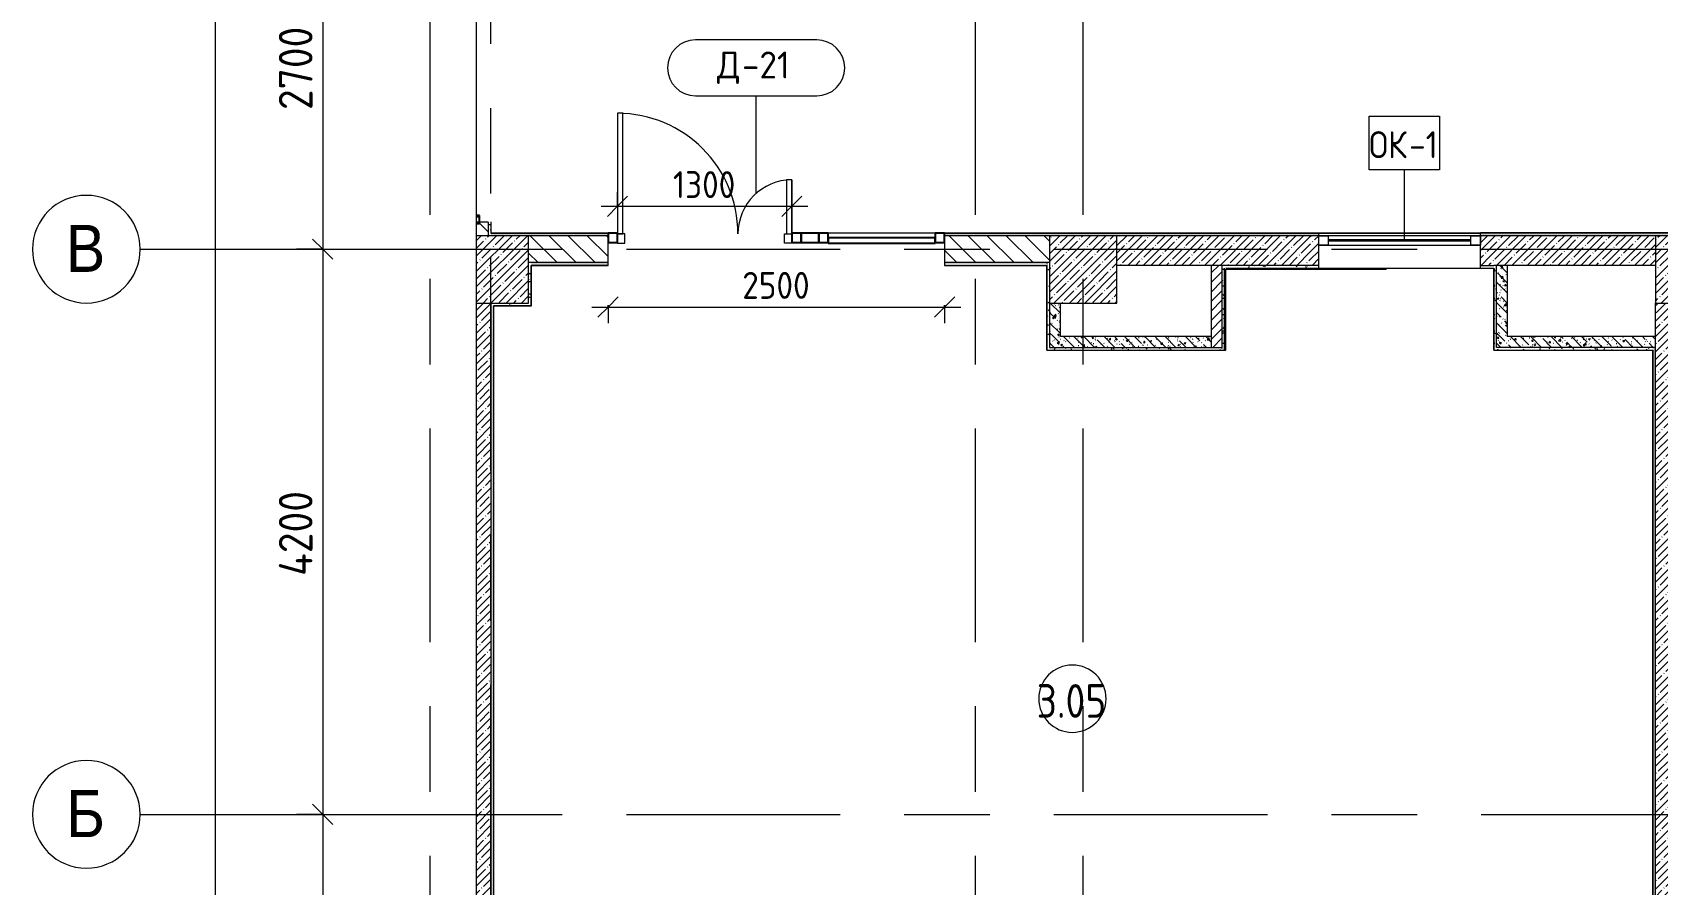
# Model space of a CAD drawing. Header units: millimetres. Extents: x 35355 to 234366, y -8553 to 29000.
# Drawn here: x 35355 to 47425, y 3079 to 9410 of the extents above; entities that cross this region are included whole.
import ezdxf

# ---------------------------------------------------------------- set-up
doc = ezdxf.new("R2010")
doc.units = ezdxf.units.MM
doc.linetypes.add('Осевая', pattern=[3175, 635, -476.25, 1587.5, -476.25])
for name, color, linetype, lineweight in [('A-ANNO-DIMS', 7, 'Continuous', 9), ('A-ANNO-DIMS-100', 7, 'Continuous', 9), ('A-AREA-IDEN', 7, 'Continuous', 9), ('A-DETL-GENF', 7, 'Continuous', 9), ('A-DOOR-IDEN', 7, 'Continuous', 9), ('A-GLAZ', 7, 'Continuous', 9), ('A-GLAZ-1', 7, 'Continuous', 13), ('A-GLAZ-CURT', 7, 'Continuous', 9), ('A-GLAZ-CURT-1', 7, 'Continuous', 25), ('A-GLAZ-CWMG', 7, 'Continuous', 9), ('A-GLAZ-CWMG-1', 7, 'Continuous', 25), ('A-GLAZ-IDEN', 7, 'Continuous', 9), ('A-WALL', 7, 'Continuous', 9), ('I-WALL', 7, 'Continuous', 9), ('S-COLS', 7, 'Continuous', 9), ('Оси', 7, 'Continuous', 9), ('Оси-1', 7, 'Continuous', 20), ('Оси-2', 7, 'Осевая', 9)]:
    doc.layers.add(name, color=color, linetype=linetype, lineweight=lineweight)
for name, color, linetype, lineweight, true_color in [('A-DOOR-1', 1, 'Continuous', 9, 0xff0000), ('A-WALL-1', 7, 'Continuous', 9, 0x3c3c3c), ('A-WALL-FNSH-1', 7, 'Continuous', 9, 0x3c3c3c)]:
    doc.layers.add(name, color=color, linetype=linetype, lineweight=lineweight, true_color=true_color)
doc.styles.add('Arial', font='arial.ttf', dxfattribs={"width": 0.9, "height": 350})
doc.styles.add('GOST Common', font='GOST_Common.ttf', dxfattribs={"width": 0.9, "height": 250})
doc.styles.add('GOST Common_1', font='GOST_Common.ttf', dxfattribs={"height": 200})
doc.styles.add('ISOCPEUR', font='isocpeur.ttf', dxfattribs={"width": 0.9, "height": 250})
doc.styles.add('ISOCPEUR_1', font='isocpeur.ttf', dxfattribs={"width": 0.9, "height": 200})
doc.dimstyles.new('ISO-2_0_0_9К_Средний_округл2', dxfattribs={"dimscale": 304.8, "dimtxt": 199.196235, "dimasz": 0.492126, "dimexe": 0.393701, "dimexo": 0, "dimgap": 0, "dimtad": 1, "dimdec": 0, "dimrnd": 10, "dimzin": 0, "dimdsep": 46, "dimtxsty": 'ISOCPEUR_1', "dimblk1": 'OBLIQUE', "dimblk2": 'OBLIQUE', "dimsah": 1, "dimcen": 0.09, "dimdle": 0.393701, "dimazin": 0, "dimtfac": 1, "dimtdec": 4, "dimtix": 1, "dimtmove": 0, "dimatfit": 3, "dimfxl": 1, "dimtvp": 1, "dimtolj": 1, "dimtzin": 0, "dimarcsym": 2})
doc.dimstyles.new('ISO-2_5_0_9К_БОЛЬШОЙ', dxfattribs={"dimscale": 304.8, "dimtxt": 248.995294, "dimasz": 0.492126, "dimexe": 0.393701, "dimexo": 0.984252, "dimgap": 0, "dimtad": 1, "dimdec": 0, "dimrnd": 10, "dimzin": 0, "dimdsep": 46, "dimtxsty": 'ISOCPEUR', "dimblk1": 'OBLIQUE', "dimblk2": 'OBLIQUE', "dimsah": 1, "dimcen": 0.09, "dimdle": 0.393701, "dimazin": 0, "dimtfac": 1, "dimtdec": 4, "dimtix": 1, "dimtmove": 0, "dimatfit": 3, "dimfxl": 1, "dimtvp": 1, "dimtolj": 1, "dimtzin": 0, "dimarcsym": 2})
doc.dimstyles.new('ISO-2_5_0_9К_БОЛЬШОЙ_1', dxfattribs={"dimscale": 304.8, "dimtxt": 248.995294, "dimasz": 0.492126, "dimexe": 0.393701, "dimexo": 0.984252, "dimgap": 0, "dimtad": 1, "dimdec": 0, "dimrnd": 10, "dimzin": 0, "dimdsep": 46, "dimtxsty": 'ISOCPEUR', "dimblk1": 'OBLIQUE', "dimblk2": 'OBLIQUE', "dimsah": 1, "dimcen": 0.09, "dimdle": 0.393701, "dimazin": 0, "dimtfac": 1, "dimtdec": 4, "dimtix": 1, "dimtmove": 2, "dimatfit": 3, "dimfxl": 1, "dimtvp": 1, "dimtolj": 1, "dimtzin": 0, "dimarcsym": 2})
pattern_1 = [(45, (0, 0), (-57.02463, 57.02463), []), (45, (57.025, 0), (-57.02463, 57.02463), [100.806, -20.161, 3.353, -16.808])]
pattern_2 = [(135, (0, 0), (-75.43415, -75.43415), [106.68, -17.78, 3.556, -17.78]), (135, (0, 75.39), (-75.43415, -75.43415), []), (50, (0, 0), (127.52922, -11.15758), [13.335, -146.685]), (355, (0, 0), (-24.66966, 133.74002), [10.668, -117.348]), (100.451, (10.63, -0.93), (102.85973, 122.58178), [11.333, -124.663]), (46.184, (0, 35.56), (189.75516, -29.43036), [20.002, -220.027]), (96.636, (15.81, 33.1), (166.1822, 173.1996), [17, -186.995]), (351.184, (0, 35.56), (166.1839, 173.1976), [16.002, -176.022]), (21, (17.78, 26.67), (106.13027, -71.58603), [13.335, -146.685]), (326, (17.78, 26.67), (43.26188, 128.93175), [10.668, -117.348]), (71.451, (26.62, 20.7), (149.39198, 57.34505), [11.333, -124.663]), (37.5, (0, 0), (2.16223, 59.188357), [3.353, -112.573, 3.353, -115.773, -117.793]), (37.5, (0, 0), (2.16223, 59.188357), [-235.052, 3.353, -114.44]), (7.5, (0, 0), (46.77386, 70.12615), [3.353, -64.567, 3.353, -109.906, -44.894]), (7.5, (0, 0), (46.77386, 70.12615), [-181.178, 3.353, -41.542]), (327.5, (-39.65, 0), (94.91367, -4.010093), [3.353, -41.097, 3.353, -135.331, -184.023]), (327.5, (-39.65, 0), (94.91367, -4.010093), [-183.134, 3.353, -180.67]), (317.5, (-57.43, 0), (103.69057, 17.79882), [3.353, -54.432, 3.353, -88.748, -130.683]), (317.5, (-57.43, 0), (103.69057, 17.79882), [-149.885, 3.353, -127.33])]
pattern_3 = [(135, (0, 0), (-70.71068, -70.71068), [])]
pattern_4 = [(0, (0, 0), (121.92, 30.48), [10.058, -81.382, 10.058, -81.382, -487.68]), (0, (0, 0), (121.92, 30.48), [-182.88, 10.058, -172.822, 10.058, -81.382, -213.36]), (0, (0, 0), (121.92, 30.48), [-457.2, 10.058, -50.902, 10.058, -142.342]), (120, (45.72, 15.24), (-87.356454, 90.345817), [10.058, -81.382, 10.058, -81.382, -487.68]), (120, (45.72, 15.24), (-87.356454, 90.345817), [-182.88, 10.058, -172.822, 10.058, -81.382, -213.36]), (120, (45.72, 15.24), (-87.356454, 90.345817), [-457.2, 10.058, -50.902, 10.058, -142.342]), (240, (60.96, 76.2), (-34.563546, -120.825817), [10.058, -81.382, 10.058, -81.382, -487.68]), (240, (60.96, 76.2), (-34.563546, -120.825817), [-182.88, 10.058, -172.822, 10.058, -81.382, -213.36]), (240, (60.96, 76.2), (-34.563546, -120.825817), [-457.2, 10.058, -50.902, 10.058, -142.342])]

# ---------------------------------------------------------------- blocks, each defined once
blk = doc.blocks.new('BSC_Колонна _Прямоугольная - 500х500-23286270-План заполнения дверных проемов 3 этажа в осях 12-23')
at = {"layer": 'S-COLS'}
h = blk.add_hatch(dxfattribs=at)
h.set_pattern_fill('FP_1', color=256, style=0, pattern_type=2)
h.set_pattern_definition([(45, (-38790, -7650), (-57.02463, 57.02463), []), (45, (-38732.975, -7650), (-57.02463, 57.02463), [100.806, -20.161, 3.353, -16.808])])
h.paths.add_polyline_path([(-137, -250), (250, -250), (250, 250), (-137, 250), (-137, -148)])
for p, q in [((250, 250), (-137, 250)), ((250, -250), (250, 250)), ((-137, -250), (250, -250))]:
    blk.add_line(p, q, dxfattribs=at)
blk = doc.blocks.new('BSC_Колонна _Прямоугольная - 500х500-V1-План заполнения дверных проемов 3 этажа в осях 12-23')
at = {"layer": 'S-COLS'}
h = blk.add_hatch(dxfattribs=at)
h.set_pattern_fill('FP_2', color=256, style=0, pattern_type=2)
h.set_pattern_definition([(45, (-43160, -7650), (-57.02463, 57.02463), []), (45, (-43102.975, -7650), (-57.02463, 57.02463), [100.806, -20.161, 3.353, -16.808])])
h.paths.add_polyline_path([(-250, -250), (250, -250), (250, 250), (-250, 250)])
for p, q in [((250, 250), (-250, 250)), ((-250, 250), (-250, -250)), ((250, -250), (250, 250)), ((-250, -250), (250, -250))]:
    blk.add_line(p, q, dxfattribs=at)
blk = doc.blocks.new('BSC_Колонна _Прямоугольная - 500х500-V2-План заполнения дверных проемов 3 этажа в осях 12-23')
at = {"layer": 'S-COLS'}
h = blk.add_hatch(dxfattribs=at)
h.set_pattern_fill('FP_3', color=256, style=0, pattern_type=2)
h.set_pattern_definition([(45, (-47660, -7650), (-57.02463, 57.02463), []), (45, (-47602.975, -7650), (-57.02463, 57.02463), [100.806, -20.161, 3.353, -16.808])])
h.paths.add_polyline_path([(-250, -250), (250, -250), (250, 250), (-250, 250)])
for p, q in [((250, 250), (-250, 250)), ((-250, 250), (-250, -250)), ((250, -250), (250, 250)), ((-250, -250), (250, -250))]:
    blk.add_line(p, q, dxfattribs=at)
blk = doc.blocks.new('Прямоугольный импост - 50 x 70 мм-31700031-План заполнения дверных проемов 3 этажа в осях 12-23')
at = {"layer": 'A-GLAZ-CWMG-1'}
for p, q in [((-70, 35), (0, 35)), ((-70, -35), (-70, 35)), ((0, 35), (0, -35)), ((0, -35), (-70, -35))]:
    blk.add_line(p, q, dxfattribs=at)
blk = doc.blocks.new('Дверь_Витражная_остекление_ - ДВН_ДАО_Главный вход_1200 в свету-31742133-План заполнения дверных проемов 3 этажа в осях 12-23')
at = {"layer": 'A-DETL-GENF'}
for p, q in [((-607.5, 925), (-647.5, 925)), ((-647.5, 925), (-647.5, 35)), ((-607.5, 30), (-607.5, 925)), ((647.5, 430), (607.5, 430)), ((607.5, 430), (607.5, 30)), ((647.5, 35), (647.5, 430)), ((-647.5, 30), (-607.5, 30)), ((-592.5, 30), (-647.5, 30)), ((-592.5, -40), (-592.5, 30)), ((592.5, -40), (592.5, 30)), ((592.5, 30), (647.5, 30)), ((607.5, 30), (647.5, 30)), ((-647.5, -35), (-647.5, -40)), ((-647.5, -40), (-592.5, -40)), ((647.5, -40), (592.5, -40)), ((647.5, -35), (647.5, -40))]:
    blk.add_line(p, q, dxfattribs=at)
at = {"layer": 'A-DOOR-1'}
for p, q in [((-647.5, 925), (-647.5, 35)), ((647.5, 430), (647.5, 35))]:
    blk.add_line(p, q, dxfattribs=at)
for centre, radius, start, end in [((-647.5, 30), 895, 360, 90), ((647.5, 30), 400, 90, 180)]:
    blk.add_arc(centre, radius, start, end, dxfattribs=at)
blk = doc.blocks.new('Системная панель - Стемалит - 40мм-32257327-План заполнения дверных проемов 3 этажа в осях 12-23')
at = {"layer": 'A-GLAZ-CURT-1'}
for p, q in [((65, 35), (-65, 35)), ((-65, 35), (-65, -35)), ((65, -35), (65, 35)), ((-65, -35), (65, -35))]:
    blk.add_line(p, q, dxfattribs=at)
blk = doc.blocks.new('Прямоугольный импост - 50 x 70 мм-31687886-План заполнения дверных проемов 3 этажа в осях 12-23')
at = {"layer": 'A-GLAZ-CWMG-1'}
for p, q in [((-35, 35), (35, 35)), ((-35, -35), (-35, 35)), ((35, 35), (35, -35)), ((35, -35), (-35, -35))]:
    blk.add_line(p, q, dxfattribs=at)
blk = doc.blocks.new('Прямоугольный импост - 50 x 70 мм-31701779-План заполнения дверных проемов 3 этажа в осях 12-23')
at = {"layer": 'A-GLAZ-CWMG-1'}
for p, q in [((0, 35), (-70, 35)), ((-70, 35), (-70, -35)), ((0, -35), (0, 35)), ((-70, -35), (0, -35))]:
    blk.add_line(p, q, dxfattribs=at)
blk = doc.blocks.new('Системная панель - Стекло - 40мм-32257331-План заполнения дверных проемов 3 этажа в осях 12-23')
at = {"layer": 'A-GLAZ-CURT'}
h = blk.add_hatch(dxfattribs=at)
h.set_pattern_fill('FP_69', color=256, style=0, pattern_type=2)
h.set_pattern_definition([(45, (-41762.5, -7785), (-282.8427, 282.8427), [200, -600]), (45, (-41962.5, -7885), (-282.8427, 282.8427), [600, -200]), (45, (-41562.5, -7985), (-282.8427, 282.8427), [200, -600])])
h.paths.add_polyline_path([(397.5, -40), (397.5, 0), (-397.5, 0), (-397.5, -40)])
at = {"layer": 'A-GLAZ-CURT-1'}
for p, q in [((397.5, 0), (-397.5, 0)), ((-397.5, 0), (-397.5, -40)), ((397.5, -40), (397.5, 0)), ((-397.5, -40), (397.5, -40))]:
    blk.add_line(p, q, dxfattribs=at)
blk = doc.blocks.new('Прямоугольный импост - 50 x 70 мм-31702100-План заполнения дверных проемов 3 этажа в осях 12-23')
at = {"layer": 'A-GLAZ-CWMG-1'}
for p, q in [((-35, 35), (35, 35)), ((-35, -35), (-35, 35)), ((35, 35), (35, -35)), ((35, -35), (-35, -35))]:
    blk.add_line(p, q, dxfattribs=at)
blk = doc.blocks.new('Прямоугольный импост - 50 x 70 мм-31720914-План заполнения дверных проемов 3 этажа в осях 12-23')
at = {"layer": 'A-GLAZ-CWMG'}
blk.add_line((42060, 7920), (41265, 7920), dxfattribs=at)
blk = doc.blocks.new('Прямоугольный импост - Импост структурный с накладкой - 160мм Темный-31239214-План заполнения дверных проемов 3 этажа в осях 12-23')
at = {"layer": 'A-GLAZ-CWMG-1'}
for p, q in [((-50, -140), (-50, -117)), ((0, -117), (0, -140)), ((0, -140), (-50, -140))]:
    blk.add_line(p, q, dxfattribs=at)
blk = doc.blocks.new('Прямоугольный импост - Импост структурный с накладкой - 160мм Темный-31915521-План заполнения дверных проемов 3 этажа в осях 12-23')
at = {"layer": 'A-GLAZ-CWMG-1'}
for p, q in [((-25, -140), (-25, -117)), ((25, -117), (25, -140)), ((25, -140), (-25, -140))]:
    blk.add_line(p, q, dxfattribs=at)
blk = doc.blocks.new('120_Окно_СКБ_1Ст - 120_Окно_СКБ_1Ст 400х1200 EI30-24228621-План заполнения дверных проемов 3 этажа в осях 12-23')
at = {"layer": 'A-GLAZ'}
for p, q in [((600, 110), (-600, 110)), ((-600, 40), (600, 40)), ((530, 80), (-530, 80)), ((530, 70), (-530, 70))]:
    blk.add_line(p, q, dxfattribs=at)
at = {"layer": 'A-GLAZ-1'}
for p, q in [((-600, 40), (-600, 110)), ((-600, 110), (-530, 110)), ((-530, 40), (-600, 40)), ((-530, 110), (-530, 40)), ((530, 40), (530, 110)), ((530, 110), (600, 110)), ((600, 40), (530, 40)), ((600, 110), (600, 40))]:
    blk.add_line(p, q, dxfattribs=at)
blk = doc.blocks.new('DET_L_Линия разрыва - М100-30675535-План заполнения дверных проемов 3 этажа в осях 12-23')
at = {"layer": 'A-DETL-GENF'}
blk.add_line((24145, 0), (12376, 0), dxfattribs=at)
blk = doc.blocks.new('Ось сетки - D8-29747960-План заполнения дверных проемов 3 этажа в осях 12-23')
at = {"layer": 'Оси-1'}
for start, end in [(360, 180), (180, 360)]:
    blk.add_arc((0, 0), 4, start, end, dxfattribs=at)
blk = doc.blocks.new('Марка_Помещения - Номер-25198446-План заполнения дверных проемов 3 этажа в осях 12-23')
at = {"layer": 'A-AREA-IDEN'}
for start, end in [(360, 180), (180, 360)]:
    blk.add_arc((0, 0), 2.5, start, end, dxfattribs=at)
blk = doc.blocks.new('DIMBLOCK19-План заполнения дверных проемов 3 этажа в осях 12-23')
at = {"layer": 'A-ANNO-DIMS-100', "lineweight": 20}
for p, q in [((37511, 10500), (37436, 10575)), ((37511, 10500), (37586, 10425)), ((37511, 7800), (37436, 7875)), ((37511, 7800), (37586, 7725))]:
    blk.add_line(p, q, dxfattribs=at)
at = {"layer": 'A-ANNO-DIMS-100'}
for p, q in [((37317, 10500), (37631, 10500)), ((37511, 10500), (37317, 10500)), ((37511, 10500), (37511, 7800)), ((37317, 7800), (37631, 7800)), ((37511, 7800), (37317, 7800))]:
    blk.add_line(p, q, dxfattribs=at)
at = {"layer": 'A-ANNO-DIMS-100', "color": 0, "insert": (37185, 8834), "char_height": 250, "width": 758.48, "attachment_point": 1, "rotation": 90, "line_spacing_factor": 1.149209, "style": 'ISOCPEUR'}
blk.add_mtext('2700', dxfattribs=at)
blk = doc.blocks.new('_Oblique')
at = {"color": 0, "linetype": 'ByBlock', "lineweight": -2}
blk.add_line((-0.5, -0.5), (0.5, 0.5), dxfattribs=at)
blk = doc.blocks.new('DIMBLOCK20-План заполнения дверных проемов 3 этажа в осях 12-23')
at = {"layer": 'A-ANNO-DIMS-100', "lineweight": 20}
for p, q in [((37511, 7800), (37436, 7875)), ((37511, 7800), (37586, 7725)), ((37511, 3600), (37436, 3675)), ((37511, 3600), (37586, 3525))]:
    blk.add_line(p, q, dxfattribs=at)
at = {"layer": 'A-ANNO-DIMS-100'}
for p, q in [((37317, 7800), (37631, 7800)), ((37511, 7800), (37317, 7800)), ((37511, 7800), (37511, 3600)), ((37317, 3600), (37631, 3600)), ((37511, 3600), (37317, 3600))]:
    blk.add_line(p, q, dxfattribs=at)
at = {"layer": 'A-ANNO-DIMS-100', "color": 0, "insert": (37185, 5372), "char_height": 250, "width": 787.21, "attachment_point": 1, "rotation": 90, "line_spacing_factor": 1.149209, "style": 'ISOCPEUR'}
blk.add_mtext('4200', dxfattribs=at)
blk = doc.blocks.new('DIMBLOCK21-План заполнения дверных проемов 3 этажа в осях 12-23')
at = {"layer": 'A-ANNO-DIMS-100', "lineweight": 20}
for p, q in [((37511, 3600), (37436, 3675)), ((37511, 3600), (37586, 3525)), ((37511, 0), (37436, 75)), ((37511, 0), (37586, -75))]:
    blk.add_line(p, q, dxfattribs=at)
at = {"layer": 'A-ANNO-DIMS-100'}
for p, q in [((37317, 3600), (37631, 3600)), ((37511, 3600), (37317, 3600)), ((37511, 3600), (37511, -120)), ((37317, 0), (37631, 0)), ((37511, 0), (37317, 0))]:
    blk.add_line(p, q, dxfattribs=at)
at = {"layer": 'A-ANNO-DIMS-100', "color": 0, "insert": (37185, 1484), "char_height": 250, "width": 758.48, "attachment_point": 1, "rotation": 90, "line_spacing_factor": 1.149209, "style": 'ISOCPEUR'}
blk.add_mtext('3600', dxfattribs=at)
blk = doc.blocks.new('DIMBLOCK22-План заполнения дверных проемов 3 этажа в осях 12-23')
at = {"layer": 'A-ANNO-DIMS-100', "lineweight": 20}
for p, q in [((36711, 27000), (36636, 27075)), ((36711, 27000), (36786, 26925)), ((36711, 0), (36636, 75)), ((36711, 0), (36786, -75))]:
    blk.add_line(p, q, dxfattribs=at)
at = {"layer": 'A-ANNO-DIMS-100'}
for p, q in [((36711, 27120), (36711, -120)), ((36517, 27000), (36831, 27000)), ((36711, 27000), (36517, 27000)), ((36517, 0), (36831, 0)), ((36711, 0), (36517, 0))]:
    blk.add_line(p, q, dxfattribs=at)
at = {"layer": 'A-ANNO-DIMS-100', "color": 0, "insert": (36385, 13795), "char_height": 250, "width": 948.1, "attachment_point": 1, "rotation": 90, "line_spacing_factor": 1.149209, "style": 'ISOCPEUR'}
blk.add_mtext('27000', dxfattribs=at)
blk = doc.blocks.new('DIMBLOCK43-План заполнения дверных проемов 3 этажа в осях 12-23')
at = {"layer": 'A-ANNO-DIMS-100'}
for p, q in [((39510, 7370), (42250, 7370)), ((39630, 7385), (39630, 7250)), ((39630, 7370), (39630, 7385)), ((42130, 7385), (42130, 7250)), ((42130, 7370), (42130, 7385))]:
    blk.add_line(p, q, dxfattribs=at)
at = {"layer": 'A-ANNO-DIMS-100', "lineweight": 20}
for p, q in [((39630, 7370), (39555, 7295)), ((39630, 7370), (39705, 7445)), ((42130, 7370), (42055, 7295)), ((42130, 7370), (42205, 7445))]:
    blk.add_line(p, q, dxfattribs=at)
at = {"layer": 'A-ANNO-DIMS-100', "color": 0, "insert": (40627, 7631), "char_height": 200, "width": 606.78, "attachment_point": 1, "line_spacing_factor": 1.149209, "style": 'ISOCPEUR_1'}
blk.add_mtext('2500', dxfattribs=at)
blk = doc.blocks.new('DIMBLOCK44-План заполнения дверных проемов 3 этажа в осях 12-23')
at = {"layer": 'A-ANNO-DIMS-100'}
for p, q in [((39700, 8225), (39700, 7999)), ((39700, 8119), (39700, 8225)), ((40995, 8225), (40995, 7999)), ((40995, 8119), (40995, 8225)), ((39580, 8119), (41115, 8119))]:
    blk.add_line(p, q, dxfattribs=at)
at = {"layer": 'A-ANNO-DIMS-100', "lineweight": 20}
for p, q in [((39700, 8119), (39625, 8044)), ((39700, 8119), (39775, 8194)), ((40995, 8119), (40920, 8044)), ((40995, 8119), (41070, 8194))]:
    blk.add_line(p, q, dxfattribs=at)
at = {"layer": 'A-ANNO-DIMS-100', "color": 0, "insert": (40112, 8380), "char_height": 200, "width": 565.41, "attachment_point": 1, "line_spacing_factor": 1.149209, "style": 'ISOCPEUR_1'}
blk.add_mtext('1300', dxfattribs=at)
blk = doc.blocks.new('М_двери - Типоразмер_рамка-25223575-План заполнения дверных проемов 3 этажа в осях 12-23')
at = {"layer": 'A-DOOR-IDEN'}
for p, q in [((4.5, 2.08), (-4.5, 2.08)), ((-4.5, -2.08), (4.5, -2.08))]:
    blk.add_line(p, q, dxfattribs=at)
for centre, start, end in [((-4.5, 0), 90, 270), ((4.5, 0), 270, 90)]:
    blk.add_arc(centre, 2.08, start, end, dxfattribs=at)

msp = doc.modelspace()

# ---------------------------------------------------------------- hatches: boundary and pattern name
at = {"layer": 'I-WALL'}
h = msp.add_hatch(dxfattribs=at)
h.set_pattern_fill('FP_21', color=256, style=0, pattern_type=2)
h.set_pattern_definition(pattern_3)
h.paths.add_polyline_path([(38740, 7900), (38740, 8000), (38652.7, 8000), (38652.7, 7900)])
h.paths.add_polyline_path([(38652.7, 10130), (38740, 10130), (38740, 10230), (38652.7, 10230), (38652.7, 10186.3)])
h = msp.add_hatch(dxfattribs=at)
h.set_pattern_fill('FP_68', color=256, style=0, pattern_type=2)
h.set_pattern_definition(pattern_4)
h.paths.add_polyline_path([(38760, 7900), (38760, 7980), (38740, 7980), (38740, 7900)])
h.paths.add_polyline_path([(38740, 10130), (38760, 10130), (38760, 10230), (38740, 10230)])
h = msp.add_hatch(dxfattribs=at)
h.set_pattern_fill('FP_68', color=256, style=0, pattern_type=2)
h.set_pattern_definition(pattern_4)
h.paths.add_polyline_path([(71690, 7900), (72250, 7900), (72250, 7908), (72305, 7908), (72305, 7920), (71660, 7920), (71660, 7908), (71690, 7908)])
h.paths.add_polyline_path([(74100, 7900), (74100, 7920), (73705, 7920), (73705, 7908), (73760, 7908), (73760, 7900)])
h.paths.add_polyline_path([(70680, 7900), (70680, 7908), (70710, 7908), (70710, 7920), (69360, 7920), (69360, 7908), (69390, 7908), (69390, 7900), (70196.1, 7900)])
h.paths.add_polyline_path([(65410, 7900), (65880, 7900), (65880, 7908), (65910, 7908), (65910, 7920), (64142.4, 7920), (64142.4, 7900), (64391.7, 7900)])
h.paths.add_polyline_path([(62842.4, 7900), (62842.4, 7920), (60470, 7920), (60470, 7900), (61489.5, 7900)])
h.paths.add_polyline_path([(67293.9, 7900), (68230, 7900), (68230, 7908), (68260, 7908), (68260, 7920), (66860, 7920), (66860, 7908), (66890, 7908), (66890, 7900)])
h.paths.add_polyline_path([(52782.8, 7900), (53860, 7900), (53860, 7920), (50859.9, 7920), (50859.9, 7900), (52410, 7900)])
h.paths.add_polyline_path([(55160, 7900), (57970, 7900), (57970, 7920), (55160, 7920)])
h.paths.add_polyline_path([(42130, 7900), (44845.6, 7900), (44845.6, 7920), (42130, 7920)])
h.paths.add_polyline_path([(39630, 7900), (39630, 7920), (38760, 7920), (38760, 7900), (39040, 7900)])
h.paths.add_polyline_path([(46185.6, 7900), (48359.9, 7900), (48359.9, 7920), (46185.6, 7920)])
h = msp.add_hatch(dxfattribs=at)
h.set_pattern_fill('FP_21', color=256, style=0, pattern_type=2)
h.set_pattern_definition(pattern_3)
h.paths.add_polyline_path([(39630, 7700), (39630, 7900), (39040, 7900), (39040, 7700), (39060, 7700)])
h.paths.add_polyline_path([(42130, 7700), (42910, 7700), (42910, 7900), (42130, 7900)])
h = msp.add_hatch(dxfattribs=at)
h.set_pattern_fill('FP_17', color=256, style=0, pattern_type=2)
h.set_pattern_definition(pattern_1)
h.paths.add_polyline_path([(47410, 7680), (47410, 7900), (46185.6, 7900), (46185.6, 7680), (46978.4, 7680)])
h.paths.add_polyline_path([(44845.6, 7680), (44845.6, 7900), (43410, 7900), (43410, 7680), (44190, 7680)])
h = msp.add_hatch(dxfattribs=at)
h.set_pattern_fill('FP_68', color=256, style=0, pattern_type=2)
h.set_pattern_definition(pattern_4)
h.paths.add_polyline_path([(64142.4, 7900), (64142.4, 7920), (64110, 7920), (64110, 7900)])
h.paths.add_polyline_path([(62842.4, 7900), (62910, 7900), (62910, 7920), (62842.4, 7920)])
h.paths.add_polyline_path([(55160, 7900), (55160, 7920), (55110, 7920), (55110, 7900)])
h.paths.add_polyline_path([(53910, 7900), (53910, 7920), (53860, 7920), (53860, 7900)])
h.paths.add_polyline_path([(46110, 7900), (46185.6, 7900), (46185.6, 7920), (46110, 7920)])
h.paths.add_polyline_path([(44910, 7900), (44910, 7920), (44845.6, 7920), (44845.6, 7900)])
h = msp.add_hatch(dxfattribs=at)
h.set_pattern_fill('FP_17', color=256, style=0, pattern_type=2)
h.set_pattern_definition(pattern_1)
h.paths.add_polyline_path([(44910, 7680), (44910, 7900), (44845.6, 7900), (44845.6, 7680)])
h.paths.add_polyline_path([(46185.6, 7680), (46185.6, 7900), (46110, 7900), (46110, 7680)])
h = msp.add_hatch(dxfattribs=at)
h.set_pattern_fill('FP_68', color=256, style=0, pattern_type=2)
h.set_pattern_definition(pattern_4)
h.paths.add_polyline_path([(39060, 7380), (39060, 7700), (39040, 7700), (39040, 7380)])
h = msp.add_hatch(dxfattribs=at)
h.set_pattern_fill('FP_68', color=256, style=0, pattern_type=2)
h.set_pattern_definition(pattern_4)
h.paths.add_polyline_path([(42890, 7680), (42890, 7700), (42130, 7700), (42130, 7680)])
h.paths.add_polyline_path([(39060, 7680), (39630, 7680), (39630, 7700), (39060, 7700)])
h = msp.add_hatch(dxfattribs=at)
h.set_pattern_fill('FP_68', color=256, style=0, pattern_type=2)
h.set_pattern_definition(pattern_4)
h.paths.add_polyline_path([(42910, 7070), (42910, 7700), (42890, 7700), (42890, 7070)])
h = msp.add_hatch(dxfattribs=at)
h.set_pattern_fill('FP_34', color=256, style=0, pattern_type=2)
h.set_pattern_definition([(45, (0, 0), (-35.35534, 35.35534), [])])
h.paths.add_polyline_path([(44110, 7070), (44190, 7070), (44190, 7680), (44110, 7680), (44110, 7150)])
h = msp.add_hatch(dxfattribs=at)
h.set_pattern_fill('FP_68', color=256, style=0, pattern_type=2)
h.set_pattern_definition(pattern_4)
h.paths.add_polyline_path([(46185.6, 7660), (46210, 7660), (46210, 7680), (46185.6, 7680)])
h.paths.add_polyline_path([(44845.6, 7660), (44845.6, 7680), (44190, 7680), (44190, 7660), (44839.7, 7660)])
h = msp.add_hatch(dxfattribs=at)
h.set_pattern_fill('FP_68', color=256, style=0, pattern_type=2)
h.set_pattern_definition(pattern_4)
h.paths.add_polyline_path([(44210, 7050), (44210, 7660), (44190, 7660), (44190, 7050)])
h = msp.add_hatch(dxfattribs=at)
h.set_pattern_fill('FP_68', color=256, style=0, pattern_type=2)
h.set_pattern_definition(pattern_4)
h.paths.add_polyline_path([(46185.6, 7660), (46185.6, 7680), (46110, 7680), (46110, 7660)])
h.paths.add_polyline_path([(44845.6, 7660), (44910, 7660), (44910, 7680), (44845.6, 7680)])
h = msp.add_hatch(dxfattribs=at)
h.set_pattern_fill('FP_68', color=256, style=0, pattern_type=2)
h.set_pattern_definition(pattern_4)
h.paths.add_polyline_path([(46210, 7070), (46230, 7070), (46230, 7680), (46210, 7680), (46210, 7659)])
h = msp.add_hatch(dxfattribs=at)
h.set_pattern_fill('FP_23', color=256, style=0, pattern_type=2)
h.set_pattern_definition(pattern_2)
h.paths.add_polyline_path([(46310, 7070), (46310, 7680), (46230, 7680), (46230, 7070)])
h = msp.add_hatch(dxfattribs=at)
h.set_pattern_fill('FP_17', color=256, style=0, pattern_type=2)
h.set_pattern_definition(pattern_1)
h.paths.add_polyline_path([(38760, 400), (38760, 7400), (38652.7, 7400), (38652.7, 400)])
h = msp.add_hatch(dxfattribs=at)
h.set_pattern_fill('FP_68', color=256, style=0, pattern_type=2)
h.set_pattern_definition(pattern_4)
h.paths.add_polyline_path([(38780, 7380), (39040, 7380), (39040, 7400), (38760, 7400), (38760, 7380)])
h = msp.add_hatch(dxfattribs=at)
h.set_pattern_fill('FP_68', color=256, style=0, pattern_type=2)
h.set_pattern_definition(pattern_4)
h.paths.add_polyline_path([(38766.7, 400), (38780, 400), (38780, 7380), (38760, 7380), (38760, 400), (38766.5, 400)])
h = msp.add_hatch(dxfattribs=at)
h.set_pattern_fill('FP_23', color=256, style=0, pattern_type=2)
h.set_pattern_definition(pattern_2)
h.paths.add_polyline_path([(42990, 7150), (42990, 7400), (42910, 7400), (42910, 7150)])
h = msp.add_hatch(dxfattribs=at)
h.set_pattern_fill('FP_17', color=256, style=0, pattern_type=2)
h.set_pattern_definition(pattern_1)
h.paths.add_polyline_path([(47410, 400), (47630, 400), (47630, 7400), (47410, 7400), (47410, 590.5)])
h = msp.add_hatch(dxfattribs=at)
h.set_pattern_fill('FP_23', color=256, style=0, pattern_type=2)
h.set_pattern_definition(pattern_2)
h.paths.add_polyline_path([(44076.2, 7070), (44110, 7070), (44110, 7150), (42910, 7150), (42910, 7070)])
h = msp.add_hatch(dxfattribs=at)
h.set_pattern_fill('FP_23', color=256, style=0, pattern_type=2)
h.set_pattern_definition(pattern_2)
h.paths.add_polyline_path([(47410, 7070), (47410, 7150), (46310, 7150), (46310, 7070), (47390, 7070)])
h = msp.add_hatch(dxfattribs=at)
h.set_pattern_fill('FP_68', color=256, style=0, pattern_type=2)
h.set_pattern_definition(pattern_4)
h.paths.add_polyline_path([(44076.2, 7050), (44190, 7050), (44190, 7070), (42890, 7070), (42890, 7050)])
h = msp.add_hatch(dxfattribs=at)
h.set_pattern_fill('FP_68', color=256, style=0, pattern_type=2)
h.set_pattern_definition(pattern_4)
h.paths.add_polyline_path([(46978.4, 7050), (47390, 7050), (47390, 7070), (46210, 7070), (46210, 7050)])
h = msp.add_hatch(dxfattribs=at)
h.set_pattern_fill('FP_68', color=256, style=0, pattern_type=2)
h.set_pattern_definition(pattern_4)
h.paths.add_polyline_path([(47390, 140), (47410, 140), (47410, 7070), (47390, 7070), (47390, 141)])

# ---------------------------------------------------------------- linework, layer by layer
at = {"layer": 'A-DOOR-IDEN'}
msp.add_line((40730, 8211.7), (40730, 8939.8), dxfattribs=at)
at = {"layer": 'A-GLAZ-IDEN'}
msp.add_line((45545.1, 7871.5), (45545.1, 8390.5), dxfattribs=at)
at = {"layer": 'A-GLAZ-IDEN', "flags": 128}
msp.add_lwpolyline([(45283.2, 8787.5), (45807, 8787.5), (45807, 8390.5), (45283.2, 8390.5)], close=True, dxfattribs=at)
at = {"layer": 'A-WALL'}
for p, q in [((38760, 7920), (39630, 7920)), ((39630, 7900), (39040, 7900)), ((44910, 7900), (43410, 7900)), ((47410, 7900), (46110, 7900)), ((39630, 7700), (39040, 7700)), ((39060, 7380), (39060, 7680)), ((39630, 7680), (39060, 7680)), ((39061, 7680), (39061, 7679)), ((42910, 7700), (42130, 7700)), ((42890, 7679), (42889, 7679)), ((42890, 7050), (42890, 7680)), ((44910, 7680), (43410, 7680)), ((44190, 7680), (44190, 7070)), ((46110, 7680), (46210, 7680)), ((46209, 7659), (46210, 7659)), ((38760, 7400), (38760, 400)), ((38780, 7380), (38780, 420)), ((39060, 7380), (38780, 7380)), ((42910, 7400), (42910, 7070)), ((47410, 400), (47410, 7400)), ((47390, 7050), (47390, 100))]:
    msp.add_line(p, q, dxfattribs=at)
at = {"layer": 'A-WALL-1'}
for p, q in [((38740, 8000), (38652.7, 8000)), ((38740, 8000), (38740, 7900)), ((38760, 7980), (38740, 7980)), ((39630, 7680), (39630, 7920)), ((42130, 7920), (42130, 7680)), ((42130, 7920), (44910, 7920)), ((42910, 7900), (42130, 7900)), ((44910, 7660), (44910, 7920)), ((46110, 7660), (46110, 7920)), ((42130, 7680), (42890, 7680)), ((44110, 7680), (44110, 7070)), ((44210, 7050), (44210, 7660)), ((44218, 7660), (44845.6, 7660)), ((47410, 7680), (46210, 7680)), ((46210, 7659), (46210, 7660)), ((46230, 7070), (46230, 7680)), ((46310, 7680), (46310, 7150)), ((42990, 7150), (42990, 7400)), ((44110, 7150), (42990, 7150)), ((47410, 7150), (46310, 7150)), ((42890, 7050), (44210, 7050)), ((42910, 7070), (44190, 7070)), ((46210, 7050), (47390, 7050)), ((47410, 7070), (46230, 7070))]:
    msp.add_line(p, q, dxfattribs=at)
at = {"layer": 'A-WALL-FNSH-1'}
for p, q in [((38760, 8000), (38760, 7920)), ((38761, 8000), (38760, 8000)), ((38761, 7921), (38761, 8000)), ((38761, 7921), (39630, 7921)), ((39630, 7920), (39630, 7921)), ((42130, 7921), (44910, 7921)), ((42130, 7920), (42130, 7921)), ((48360, 7921), (46110, 7921)), ((46110, 7920), (46110, 7921)), ((48360, 7920), (46110, 7920)), ((39061, 7379), (39061, 7679)), ((39061, 7679), (39630, 7679)), ((39630, 7679), (39630, 7680)), ((42130, 7680), (42130, 7679)), ((42130, 7679), (42889, 7679)), ((42889, 7679), (42889, 7049)), ((44845.6, 7660), (46210, 7660)), ((44845.6, 7659), (46209, 7659)), ((46209, 7049), (46209, 7659)), ((46210, 7659), (46210, 7050)), ((38781, 421), (38781, 7379)), ((38781, 7379), (39061, 7379)), ((42889, 7049), (44211, 7049)), ((44211, 7049), (44211, 7050)), ((46209, 7049), (47389, 7049)), ((47389, 7049), (47389, 140))]:
    msp.add_line(p, q, dxfattribs=at)
at = {"layer": 'I-WALL'}
for p, q in [((44910, 7921), (46110, 7921)), ((44910, 7921), (44910, 7920)), ((44910, 7920), (46110, 7920)), ((44218, 7652), (45410.5, 7652)), ((44218, 7050), (44218, 7652)), ((44845.6, 7652), (44845.6, 7660)), ((45410.5, 7659), (45410.5, 7652)), ((44211, 7050), (44218, 7050))]:
    msp.add_line(p, q, dxfattribs=at)
at = {"layer": 'Оси'}
for p, q in [((36155.2, 7800), (38655.2, 7800)), ((36155.2, 3600), (38655.2, 3600))]:
    msp.add_line(p, q, dxfattribs=at)
at = {"layer": 'Оси-2'}
for p, q in [((38760, 1863.7), (38760, 24850)), ((42360, 593.7), (42360, 24850)), ((43160, 593.7), (43160, 24850)), ((38310, 593.7), (38310, 21277.7)), ((38655.2, 7800), (82250, 7800)), ((38655.2, 3600), (82250, 3600))]:
    msp.add_line(p, q, dxfattribs=at)

# ---------------------------------------------------------------- block references
at = {"layer": 'A-AREA-IDEN', "xscale": 99.99999999999993, "yscale": 99.99999999999993, "zscale": 99.99999999999993}
msp.add_blockref('Марка_Помещения - Номер-25198446-План заполнения дверных проемов 3 этажа в осях 12-23', (43079.4, 4459.6), dxfattribs=at)
at = {"layer": 'A-DETL-GENF', "rotation": 270.0000000000003}
msp.add_blockref('DET_L_Линия разрыва - М100-30675535-План заполнения дверных проемов 3 этажа в осях 12-23', (38652.7, 23871.9), dxfattribs=at)
at = {"layer": 'A-DOOR-1'}
msp.add_blockref('Дверь_Витражная_остекление_ - ДВН_ДАО_Главный вход_1200 в свету-31742133-План заполнения дверных проемов 3 этажа в осях 12-23', (40347.5, 7885), dxfattribs=at)
at = {"layer": 'A-DOOR-IDEN', "xscale": 99.99999999999993, "yscale": 99.99999999999993, "zscale": 99.99999999999993}
msp.add_blockref('М_двери - Типоразмер_рамка-25223575-План заполнения дверных проемов 3 этажа в осях 12-23', (40730, 9147.8), dxfattribs=at)
at = {"layer": 'A-GLAZ'}
msp.add_blockref('120_Окно_СКБ_1Ст - 120_Окно_СКБ_1Ст 400х1200 EI30-24228621-План заполнения дверных проемов 3 этажа в осях 12-23', (45510, 7790), dxfattribs=at)
at = {"layer": 'A-GLAZ-CURT'}
for name, p in [('Системная панель - Стемалит - 40мм-32257327-План заполнения дверных проемов 3 этажа в осях 12-23', (41130, 7885)), ('Системная панель - Стекло - 40мм-32257331-План заполнения дверных проемов 3 этажа в осях 12-23', (41662.5, 7885))]:
    msp.add_blockref(name, p, dxfattribs=at)
at = {"layer": 'A-GLAZ-CWMG', "extrusion": (0, 0, -1)}
for name, p, rotation in [('Прямоугольный импост - Импост структурный с накладкой - 160мм Темный-31239214-План заполнения дверных проемов 3 этажа в осях 12-23', (-38536, 8000), 270.0000000000001), ('Прямоугольный импост - Импост структурный с накладкой - 160мм Темный-31915521-План заполнения дверных проемов 3 этажа в осях 12-23', (-38536, 8015), 270.0000000000001), ('Прямоугольный импост - 50 x 70 мм-31687886-План заполнения дверных проемов 3 этажа в осях 12-23', (-41030, 7885), 180), ('Прямоугольный импост - 50 x 70 мм-31702100-План заполнения дверных проемов 3 этажа в осях 12-23', (-41230, 7885), 180), ('Прямоугольный импост - 50 x 70 мм-31700031-План заполнения дверных проемов 3 этажа в осях 12-23', (-42130, 7885), 180)]:
    msp.add_blockref(name, p, dxfattribs=dict(at, rotation=rotation))
at = {"layer": 'A-GLAZ-CWMG', "rotation": 180}
msp.add_blockref('Прямоугольный импост - 50 x 70 мм-31701779-План заполнения дверных проемов 3 этажа в осях 12-23', (39630, 7885), dxfattribs=at)
at = {"layer": 'A-GLAZ-CWMG'}
msp.add_blockref('Прямоугольный импост - 50 x 70 мм-31720914-План заполнения дверных проемов 3 этажа в осях 12-23', (0, 0), dxfattribs=at)
at = {"layer": 'S-COLS'}
for name, p in [('BSC_Колонна _Прямоугольная - 500х500-23286270-План заполнения дверных проемов 3 этажа в осях 12-23', (38790, 7650)), ('BSC_Колонна _Прямоугольная - 500х500-V1-План заполнения дверных проемов 3 этажа в осях 12-23', (43160, 7650)), ('BSC_Колонна _Прямоугольная - 500х500-V2-План заполнения дверных проемов 3 этажа в осях 12-23', (47660, 7650))]:
    msp.add_blockref(name, p, dxfattribs=at)
at = {"layer": 'Оси-1', "xscale": 99.99999999999993, "yscale": 99.99999999999993, "zscale": 99.99999999999993, "rotation": 269.9999999999994}
for p in [(35755.2, 7800), (35755.2, 3600)]:
    msp.add_blockref('Ось сетки - D8-29747960-План заполнения дверных проемов 3 этажа в осях 12-23', p, dxfattribs=at)

# ---------------------------------------------------------------- texts
at = {"layer": 'A-AREA-IDEN', "insert": (42813.7, 4568.1), "char_height": 250, "width": 663.797, "attachment_point": 1, "style": 'GOST Common'}
msp.add_mtext('3.05', dxfattribs=at)
at = {"layer": 'A-DOOR-IDEN', "char_height": 200, "attachment_point": 1, "style": 'GOST Common_1'}
for s, insert, width in [('\\fGOST Common|b0|i0|c204|p34|;Д', (40439.7, 9269), 224.472), ('-21', (40624.9, 9269), 472.996)]:
    msp.add_mtext(s, dxfattribs=dict(at, insert=insert, width=width))
at = {"layer": 'A-GLAZ-IDEN', "char_height": 200, "attachment_point": 1, "style": 'ISOCPEUR_1'}
for s, insert, width in [('ОК', (45283.2, 8676.6), 360.759), ('-1', (45580.9, 8676.6), 266.962)]:
    msp.add_mtext(s, dxfattribs=dict(at, insert=insert, width=width))
at = {"layer": 'Оси', "char_height": 350, "attachment_point": 1, "style": 'Arial'}
for s, insert, width in [('\\fArial|b0|i0|c204|p34|;\\W.9;В', (35602.4, 7981), 360.759), ('\\fArial|b0|i0|c204|p34|;\\W.9;Б', (35605.5, 3781), 353.544)]:
    msp.add_mtext(s, dxfattribs=dict(at, insert=insert, width=width))

# ---------------------------------------------------------------- dimensions: what is measured, and where the dimension line sits
at = {"layer": 'A-ANNO-DIMS'}
dim = msp.add_linear_dim(base=(36711.3, 0), p1=(36817.4, 27000), p2=(36817.4, 0), angle=90, dimstyle='ISO-2_5_0_9К_БОЛЬШОЙ_1', override={"dimpost": '<>', "dimfxl": 26999.999823}, dxfattribs=at)
dim.commit()
dim.dimension.update_dxf_attribs({"geometry": 'DIMBLOCK22-План заполнения дверных проемов 3 этажа в осях 12-23', "text_midpoint": (36551.4, 14269.3), "dimtype": 160, "text_rotation": 90})
for base, p1, p2, override, picture, middle in [((37511.3, 7800), (37617.4, 10500), (37617.4, 7800), {"dimpost": '<>', "dimfxl": 2700}, 'DIMBLOCK19-План заполнения дверных проемов 3 этажа в осях 12-23', (37386.3, 9150)), ((37511.3, 3600), (37617.4, 7800), (37617.4, 3600), {"dimpost": '<>', "dimfxl": 4200}, 'DIMBLOCK20-План заполнения дверных проемов 3 этажа в осях 12-23', (37386.3, 5700)), ((37511.3, 0), (37617.4, 3600), (37617.4, 0), {"dimpost": '<>', "dimfxl": 3600}, 'DIMBLOCK21-План заполнения дверных проемов 3 этажа в осях 12-23', (37386.3, 1800))]:
    dim = msp.add_linear_dim(base=base, p1=p1, p2=p2, angle=90, dimstyle='ISO-2_5_0_9К_БОЛЬШОЙ', override=override, dxfattribs=at)
    dim.commit()
    dim.dimension.update_dxf_attribs({"geometry": picture, "text_midpoint": middle})
for base, p1, p2, override, picture, middle in [((40995, 8118.9), (39700, 8224.9), (40995, 8224.9), {"dimpost": '<>', "dimfxl": 1295}, 'DIMBLOCK44-План заполнения дверных проемов 3 этажа в осях 12-23', (40347.5, 8218.9)), ((42130, 7369.6), (39630, 7385), (42130, 7385), {"dimpost": '<>', "dimfxl": 2500}, 'DIMBLOCK43-План заполнения дверных проемов 3 этажа в осях 12-23', (40880, 7469.6))]:
    dim = msp.add_linear_dim(base=base, p1=p1, p2=p2, dimstyle='ISO-2_0_0_9К_Средний_округл2', override=override, dxfattribs=at)
    dim.commit()
    dim.dimension.update_dxf_attribs({"geometry": picture, "text_midpoint": middle})

doc.saveas('drawing.dxf')
